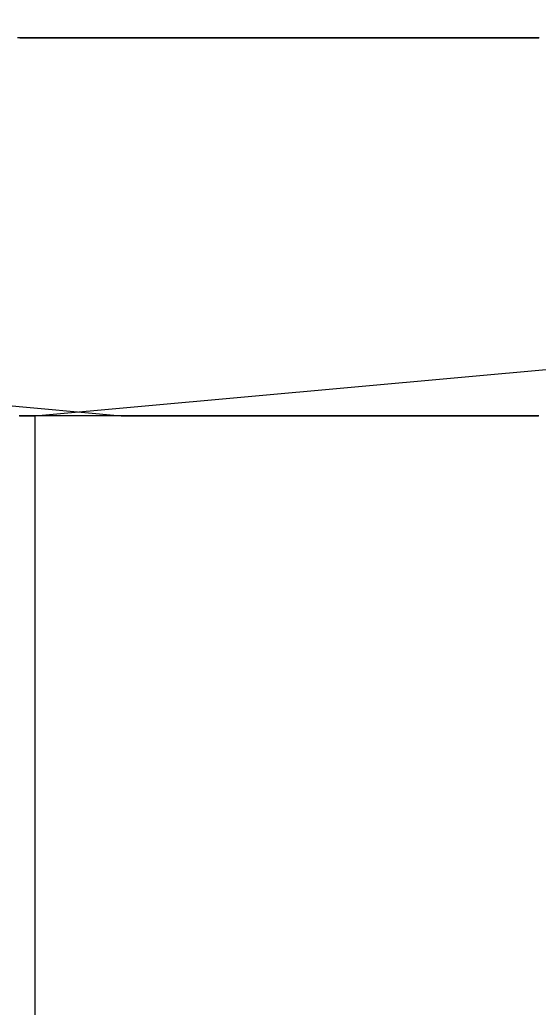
# Model space of a CAD drawing. Extents: x 65572 to 72871, y 30718 to 33858.
# Drawn here: x 65976.157 to 65977.528, y 30873.499 to 30876.113 of the extents above; entities that cross this region are included whole.
import ezdxf

# ---------------------------------------------------------------- set-up
doc = ezdxf.new("R2010")
doc.units = 0
doc.header["$LTSCALE"] = 0.5
doc.header["$MEASUREMENT"] = 0
doc.layers.get('0').update_dxf_attribs({"color": 20, "linetype": 'CONTINUOUS'})
doc.layers.get('DEFPOINTS').update_dxf_attribs({"linetype": 'CONTINUOUS', "lineweight": 5})
doc.layers.add('Annotations', color=40, linetype='CONTINUOUS', lineweight=5)
doc.layers.add('Layout', color=154, linetype='CONTINUOUS', lineweight=5)
doc.styles.get("Standard").update_dxf_attribs({"font": 'arial.ttf'})
doc.dimstyles.new('ARCH', dxfattribs={"dimscale": 96, "dimtxt": 0.0625, "dimasz": 0.0625, "dimexe": 0.04, "dimexo": 0.09375, "dimgap": 0.03125, "dimtad": 1, "dimdec": 0, "dimrnd": 0.0625, "dimzin": 3, "dimdsep": 46, "dimlunit": 4, "dimtxsty": 'Standard', "dimblk1": 'ARCHTICK', "dimblk2": 'ARCHTICK', "dimsah": 1, "dimcen": 0, "dimdle": 0.03125, "dimclrd": 256, "dimclre": 256, "dimclrt": 256, "dimazin": 0, "dimtfac": 1, "dimtdec": 0, "dimtmove": 2, "dimatfit": 3, "dimldrblk": 'OBLIQUE', "dimfxl": 0.3, "dimfxlon": 1, "dimfrac": 2, "dimarcsym": 0})

# ---------------------------------------------------------------- blocks, each defined once
blk = doc.blocks.new('_ArchTick')
at = {"const_width": 0.15}
blk.add_lwpolyline([(-0.5, -0.5), (0.5, 0.5)], dxfattribs=at)
blk = doc.blocks.new('*D97')
at = {"layer": 'Annotations', "linetype": 'ByBlock', "lineweight": -2}
for p, q in [((65950.06, 30883.1561), (65950.06, 30903.2759)), ((66009.018, 30884.4215), (66009.018, 30903.2759)), ((66012.018, 30899.4359), (65947.06, 30899.4359))]:
    blk.add_line(p, q, dxfattribs=at)
at = {"layer": 'DEFPOINTS', "color": 0}
for p in [(65950.06, 30899.4359), (66009.018, 30875.4215), (65950.06, 30874.1561)]:
    blk.add_point(p, dxfattribs=at)
at = {"layer": 'Annotations', "lineweight": -2, "xscale": 6, "yscale": 6, "zscale": 6, "rotation": 180}
blk.add_blockref('_ArchTick', (65950.06, 30899.4359), dxfattribs=at)
at = {"layer": 'Annotations', "lineweight": -2, "xscale": 6, "yscale": 6, "zscale": 6}
blk.add_blockref('_ArchTick', (66009.018, 30899.4359), dxfattribs=at)
at = {"layer": 'Annotations', "insert": (65979.539, 30893.4239), "char_height": 6, "attachment_point": 5, "rotation": 180}
blk.add_mtext('4\'-11"', dxfattribs=at)
blk = doc.blocks.new('_Oblique')
at = {"lineweight": -2}
blk.add_line((-0.5, -0.5), (0.5, 0.5), dxfattribs=at)

msp = doc.modelspace()

# ---------------------------------------------------------------- linework, layer by layer
at = {"layer": 'Layout', "linetype": 'ByBlock'}
for p, q in [((65965.425076, 30876.064768), (65976.42513, 30875.064763)), ((65976.197173, 30875.064763), (65987.197227, 30876.064768)), ((65976.197173, 30875.064763), (65976.197173, 30850.037081))]:
    msp.add_line(p, q, dxfattribs=at)
at = {"layer": 'Layout', "linetype": 'ByBlock', "flags": 128}
for points in [[(65977.530474, 30876.064768), (65977.524342, 30876.064768), (65977.518211, 30876.064768), (65977.512079, 30876.064768), (65977.505948, 30876.064768), (65977.499816, 30876.064768), (65977.493685, 30876.064768), (65977.487553, 30876.064768), (65977.481422, 30876.064768), (65977.47529, 30876.064768), (65977.469159, 30876.064768), (65977.463027, 30876.064768), (65977.456896, 30876.064768), (65977.450764, 30876.064768), (65977.444633, 30876.064768), (65977.438501, 30876.064768), (65977.43237, 30876.064768), (65977.426238, 30876.064768), (65977.420107, 30876.064768), (65977.413975, 30876.064768), (65977.407844, 30876.064768), (65977.401712, 30876.064768), (65977.395581, 30876.064768), (65977.389449, 30876.064768), (65977.383318, 30876.064768), (65977.377186, 30876.064768), (65977.371055, 30876.064768), (65977.364923, 30876.064768), (65977.358792, 30876.064768), (65977.35266, 30876.064768), (65977.346529, 30876.064768), (65977.340397, 30876.064768), (65977.334266, 30876.064768), (65977.328134, 30876.064768), (65977.322003, 30876.064768), (65977.315872, 30876.064768), (65977.30974, 30876.064768), (65977.303609, 30876.064768), (65977.297477, 30876.064768), (65977.291346, 30876.064768), (65977.285214, 30876.064768), (65977.279083, 30876.064768), (65977.272951, 30876.064768), (65977.26682, 30876.064768), (65977.260688, 30876.064768), (65977.254557, 30876.064768), (65977.248425, 30876.064768), (65977.242294, 30876.064768), (65977.236162, 30876.064768), (65977.230031, 30876.064768), (65977.223899, 30876.064768), (65977.217768, 30876.064768), (65977.211636, 30876.064768), (65977.205505, 30876.064768), (65977.199373, 30876.064768), (65977.193242, 30876.064768), (65977.18711, 30876.064768), (65977.180979, 30876.064768), (65977.174847, 30876.064768), (65977.168716, 30876.064768), (65977.162584, 30876.064768), (65977.156453, 30876.064768), (65977.150321, 30876.064768), (65977.14419, 30876.064768), (65977.138058, 30876.064768), (65977.131927, 30876.064768), (65977.125795, 30876.064768), (65977.119664, 30876.064768), (65977.113532, 30876.064768), (65977.107401, 30876.064768), (65977.101269, 30876.064768), (65977.095138, 30876.064768), (65977.089006, 30876.064768), (65977.082875, 30876.064768), (65977.076743, 30876.064768), (65977.070612, 30876.064768), (65977.06448, 30876.064768), (65977.058349, 30876.064768), (65977.052217, 30876.064768), (65977.046086, 30876.064768), (65977.039954, 30876.064768), (65977.033823, 30876.064768), (65977.027691, 30876.064768), (65977.02156, 30876.064768), (65977.015428, 30876.064768), (65977.009297, 30876.064768), (65977.003165, 30876.064768), (65976.997034, 30876.064768), (65976.990902, 30876.064768), (65976.984771, 30876.064768), (65976.97864, 30876.064768), (65976.972508, 30876.064768), (65976.966377, 30876.064768), (65976.960245, 30876.064768), (65976.954114, 30876.064768), (65976.947982, 30876.064768), (65976.941851, 30876.064768), (65976.935719, 30876.064768), (65976.929588, 30876.064768), (65976.923456, 30876.064768), (65976.917325, 30876.064768), (65976.911193, 30876.064768), (65976.905062, 30876.064768), (65976.89893, 30876.064768), (65976.892799, 30876.064768), (65976.886667, 30876.064768), (65976.880536, 30876.064768), (65976.874404, 30876.064768), (65976.868273, 30876.064768), (65976.862141, 30876.064768), (65976.85601, 30876.064768), (65976.849878, 30876.064768), (65976.843747, 30876.064768), (65976.837615, 30876.064768), (65976.831484, 30876.064768), (65976.825352, 30876.064768), (65976.819221, 30876.064768), (65976.813089, 30876.064768), (65976.806958, 30876.064768), (65976.800826, 30876.064768), (65976.794695, 30876.064768), (65976.788563, 30876.064768), (65976.782432, 30876.064768), (65976.7763, 30876.064768), (65976.770169, 30876.064768), (65976.764037, 30876.064768), (65976.757906, 30876.064768), (65976.751774, 30876.064768), (65976.745643, 30876.064768), (65976.739511, 30876.064768), (65976.73338, 30876.064768), (65976.727248, 30876.064768), (65976.721117, 30876.064768), (65976.714985, 30876.064768), (65976.708854, 30876.064768), (65976.702722, 30876.064768), (65976.696591, 30876.064768), (65976.690459, 30876.064768), (65976.684328, 30876.064768), (65976.678196, 30876.064768), (65976.672065, 30876.064768), (65976.665933, 30876.064768), (65976.659802, 30876.064768), (65976.65367, 30876.064768), (65976.647539, 30876.064768), (65976.641408, 30876.064768), (65976.635276, 30876.064768), (65976.629145, 30876.064768), (65976.623013, 30876.064768), (65976.616882, 30876.064768), (65976.61075, 30876.064768), (65976.604619, 30876.064768), (65976.598487, 30876.064768), (65976.592356, 30876.064768), (65976.586224, 30876.064768), (65976.580093, 30876.064768), (65976.573961, 30876.064768), (65976.56783, 30876.064768), (65976.561698, 30876.064768), (65976.555567, 30876.064768), (65976.549435, 30876.064768), (65976.543304, 30876.064768), (65976.537172, 30876.064768), (65976.531041, 30876.064768), (65976.524909, 30876.064768), (65976.518778, 30876.064768), (65976.512646, 30876.064768), (65976.506515, 30876.064768), (65976.500383, 30876.064768), (65976.494252, 30876.064768), (65976.48812, 30876.064768), (65976.481989, 30876.064768), (65976.475857, 30876.064768), (65976.469726, 30876.064768), (65976.463594, 30876.064768), (65976.457463, 30876.064768), (65976.451331, 30876.064768), (65976.4452, 30876.064768), (65976.439068, 30876.064768), (65976.432937, 30876.064768), (65976.426805, 30876.064768), (65976.420674, 30876.064768), (65976.414542, 30876.064768), (65976.408411, 30876.064768), (65976.402279, 30876.064768), (65976.396148, 30876.064768), (65976.390016, 30876.064768), (65976.383885, 30876.064768), (65976.377753, 30876.064768), (65976.371622, 30876.064768), (65976.36549, 30876.064768), (65976.359359, 30876.064768), (65976.353227, 30876.064768), (65976.347096, 30876.064768), (65976.340964, 30876.064768), (65976.334833, 30876.064768), (65976.328701, 30876.064768), (65976.32257, 30876.064768), (65976.316438, 30876.064768), (65976.310307, 30876.064768), (65976.304176, 30876.064768), (65976.298044, 30876.064768), (65976.291913, 30876.064768), (65976.285781, 30876.064768), (65976.27965, 30876.064768), (65976.273518, 30876.064768), (65976.267387, 30876.064768), (65976.261255, 30876.064768), (65976.255124, 30876.064768), (65976.248992, 30876.064768), (65976.242861, 30876.064768), (65976.236729, 30876.064768), (65976.230598, 30876.064768), (65976.224466, 30876.064768), (65976.218335, 30876.064768), (65976.212203, 30876.064768), (65976.206072, 30876.064768), (65976.19994, 30876.064768), (65976.193809, 30876.064768), (65976.187677, 30876.064768), (65976.181546, 30876.064768), (65976.175414, 30876.064768), (65976.169283, 30876.064768), (65976.163151, 30876.064768), (65976.15702, 30876.064768), (65976.150888, 30876.064768)], [(65977.52968, 30875.064763), (65977.523855, 30875.064763), (65977.51803, 30875.064763), (65977.512205, 30875.064763), (65977.50638, 30875.064763), (65977.500555, 30875.064763), (65977.49473, 30875.064763), (65977.488905, 30875.064763), (65977.48308, 30875.064763), (65977.477256, 30875.064763), (65977.471431, 30875.064763), (65977.465606, 30875.064763), (65977.459781, 30875.064763), (65977.453956, 30875.064763), (65977.448131, 30875.064763), (65977.442306, 30875.064763), (65977.436481, 30875.064763), (65977.430656, 30875.064763), (65977.424831, 30875.064763), (65977.419006, 30875.064763), (65977.413181, 30875.064763), (65977.407356, 30875.064763), (65977.401531, 30875.064763), (65977.395706, 30875.064763), (65977.389881, 30875.064763), (65977.384056, 30875.064763), (65977.378231, 30875.064763), (65977.372406, 30875.064763), (65977.366581, 30875.064763), (65977.360756, 30875.064763), (65977.354931, 30875.064763), (65977.349106, 30875.064763), (65977.343281, 30875.064763), (65977.337368, 30875.064763), (65977.331235, 30875.064763), (65977.325103, 30875.064763), (65977.31897, 30875.064763), (65977.312838, 30875.064763), (65977.306705, 30875.064763), (65977.300573, 30875.064763), (65977.29444, 30875.064763), (65977.288308, 30875.064763), (65977.282175, 30875.064763), (65977.276043, 30875.064763), (65977.26991, 30875.064763), (65977.263778, 30875.064763), (65977.257645, 30875.064763), (65977.251513, 30875.064763), (65977.24538, 30875.064763), (65977.239248, 30875.064763), (65977.233115, 30875.064763), (65977.226983, 30875.064763), (65977.22085, 30875.064763), (65977.214718, 30875.064763), (65977.208586, 30875.064763), (65977.202453, 30875.064763), (65977.196321, 30875.064763), (65977.190188, 30875.064763), (65977.184056, 30875.064763), (65977.177923, 30875.064763), (65977.171791, 30875.064763), (65977.165658, 30875.064763), (65977.159526, 30875.064763), (65977.153393, 30875.064763), (65977.147261, 30875.064763), (65977.141128, 30875.064763), (65977.134996, 30875.064763), (65977.128863, 30875.064763), (65977.122731, 30875.064763), (65977.116598, 30875.064763), (65977.110466, 30875.064763), (65977.104333, 30875.064763), (65977.098201, 30875.064763), (65977.092068, 30875.064763), (65977.085936, 30875.064763), (65977.079803, 30875.064763), (65977.073671, 30875.064763), (65977.067538, 30875.064763), (65977.061406, 30875.064763), (65977.055273, 30875.064763), (65977.049141, 30875.064763), (65977.043008, 30875.064763), (65977.036876, 30875.064763), (65977.030743, 30875.064763), (65977.024611, 30875.064763), (65977.018478, 30875.064763), (65977.012346, 30875.064763), (65977.006213, 30875.064763), (65977.000081, 30875.064763), (65976.993948, 30875.064763), (65976.987816, 30875.064763), (65976.981683, 30875.064763), (65976.975551, 30875.064763), (65976.969418, 30875.064763), (65976.963286, 30875.064763), (65976.957153, 30875.064763), (65976.951021, 30875.064763), (65976.944888, 30875.064763), (65976.938756, 30875.064763), (65976.932623, 30875.064763), (65976.926491, 30875.064763), (65976.920358, 30875.064763), (65976.914226, 30875.064763), (65976.908093, 30875.064763), (65976.901961, 30875.064763), (65976.895828, 30875.064763), (65976.889915, 30875.064763), (65976.88409, 30875.064763), (65976.878265, 30875.064763), (65976.87244, 30875.064763), (65976.866615, 30875.064763), (65976.86079, 30875.064763), (65976.854965, 30875.064763), (65976.84914, 30875.064763), (65976.843315, 30875.064763), (65976.83749, 30875.064763), (65976.831665, 30875.064763), (65976.82584, 30875.064763), (65976.820015, 30875.064763), (65976.81419, 30875.064763), (65976.808365, 30875.064763), (65976.802541, 30875.064763), (65976.796716, 30875.064763), (65976.790891, 30875.064763), (65976.785066, 30875.064763), (65976.779241, 30875.064763), (65976.773416, 30875.064763), (65976.767591, 30875.064763), (65976.761766, 30875.064763), (65976.755941, 30875.064763), (65976.750116, 30875.064763), (65976.744291, 30875.064763), (65976.738466, 30875.064763), (65976.732641, 30875.064763), (65976.726816, 30875.064763), (65976.720991, 30875.064763), (65976.715166, 30875.064763), (65976.709341, 30875.064763), (65976.703516, 30875.064763), (65976.697691, 30875.064763), (65976.691866, 30875.064763), (65976.686041, 30875.064763), (65976.680473, 30875.064763), (65976.675247, 30875.064763), (65976.670022, 30875.064763), (65976.664797, 30875.064763), (65976.659571, 30875.064763), (65976.654346, 30875.064763), (65976.64912, 30875.064763), (65976.643895, 30875.064763), (65976.63867, 30875.064763), (65976.633444, 30875.064763), (65976.628219, 30875.064763), (65976.622993, 30875.064763), (65976.617768, 30875.064763), (65976.612543, 30875.064763), (65976.607317, 30875.064763), (65976.602092, 30875.064763), (65976.596866, 30875.064763), (65976.591641, 30875.064763), (65976.586416, 30875.064763), (65976.58119, 30875.064763), (65976.575965, 30875.064763), (65976.57074, 30875.064763), (65976.565514, 30875.064763), (65976.560289, 30875.064763), (65976.555063, 30875.064763), (65976.549838, 30875.064763), (65976.544613, 30875.064763), (65976.539387, 30875.064763), (65976.534162, 30875.064763), (65976.528936, 30875.064763), (65976.523711, 30875.064763), (65976.518486, 30875.064763), (65976.51326, 30875.064763), (65976.508035, 30875.064763), (65976.502809, 30875.064763), (65976.497584, 30875.064763), (65976.492482, 30875.064763), (65976.488118, 30875.064763), (65976.483754, 30875.064763), (65976.47939, 30875.064763), (65976.475027, 30875.064763), (65976.470663, 30875.064763), (65976.466299, 30875.064763), (65976.461935, 30875.064763), (65976.457572, 30875.064763), (65976.453208, 30875.064763), (65976.448844, 30875.064763), (65976.44448, 30875.064763), (65976.440117, 30875.064763), (65976.435753, 30875.064763), (65976.431389, 30875.064763), (65976.427025, 30875.064763), (65976.422661, 30875.064763), (65976.418298, 30875.064763), (65976.413934, 30875.064763), (65976.40957, 30875.064763), (65976.405206, 30875.064763), (65976.400843, 30875.064763), (65976.396479, 30875.064763), (65976.392115, 30875.064763), (65976.387751, 30875.064763), (65976.383388, 30875.064763), (65976.379024, 30875.064763), (65976.37466, 30875.064763), (65976.370296, 30875.064763), (65976.365933, 30875.064763), (65976.361569, 30875.064763), (65976.357205, 30875.064763), (65976.352841, 30875.064763), (65976.348477, 30875.064763), (65976.344114, 30875.064763), (65976.33975, 30875.064763), (65976.335386, 30875.064763), (65976.331948, 30875.064763), (65976.328665, 30875.064763), (65976.325382, 30875.064763), (65976.322098, 30875.064763), (65976.318815, 30875.064763), (65976.315532, 30875.064763), (65976.312248, 30875.064763), (65976.308965, 30875.064763), (65976.305682, 30875.064763), (65976.302398, 30875.064763), (65976.299115, 30875.064763), (65976.295832, 30875.064763), (65976.292548, 30875.064763), (65976.289265, 30875.064763), (65976.285982, 30875.064763), (65976.282699, 30875.064763), (65976.279415, 30875.064763), (65976.276132, 30875.064763), (65976.272849, 30875.064763), (65976.269565, 30875.064763), (65976.266282, 30875.064763), (65976.262999, 30875.064763), (65976.259715, 30875.064763), (65976.256432, 30875.064763), (65976.253149, 30875.064763), (65976.249865, 30875.064763), (65976.246582, 30875.064763), (65976.243299, 30875.064763), (65976.240015, 30875.064763), (65976.236732, 30875.064763), (65976.233449, 30875.064763), (65976.230165, 30875.064763), (65976.226882, 30875.064763), (65976.223599, 30875.064763), (65976.220315, 30875.064763), (65976.217032, 30875.064763), (65976.21446, 30875.064763), (65976.212422, 30875.064763), (65976.210384, 30875.064763), (65976.208345, 30875.064763), (65976.206307, 30875.064763), (65976.204269, 30875.064763), (65976.202231, 30875.064763), (65976.200192, 30875.064763), (65976.198154, 30875.064763), (65976.196116, 30875.064763), (65976.194078, 30875.064763), (65976.192039, 30875.064763), (65976.190001, 30875.064763), (65976.187963, 30875.064763), (65976.185925, 30875.064763), (65976.183886, 30875.064763), (65976.181848, 30875.064763), (65976.17981, 30875.064763), (65976.177772, 30875.064763), (65976.175733, 30875.064763), (65976.173695, 30875.064763), (65976.171657, 30875.064763), (65976.169619, 30875.064763), (65976.16758, 30875.064763), (65976.165542, 30875.064763), (65976.163504, 30875.064763), (65976.161466, 30875.064763), (65976.159427, 30875.064763), (65976.157389, 30875.064763), (65976.155351, 30875.064763)]]:
    msp.add_lwpolyline(points, dxfattribs=at)
at = {"layer": 'Layout', "linetype": 'ByBlock'}
for points in [[(65976.156747, 30876.064768), (65976.162878, 30876.064768), (65976.16901, 30876.064768), (65976.175141, 30876.064768), (65976.181273, 30876.064768), (65976.187404, 30876.064768), (65976.193536, 30876.064768), (65976.199667, 30876.064768), (65976.205799, 30876.064768), (65976.21193, 30876.064768), (65976.218062, 30876.064768), (65976.224193, 30876.064768), (65976.230325, 30876.064768), (65976.236456, 30876.064768), (65976.242588, 30876.064768), (65976.248719, 30876.064768), (65976.254851, 30876.064768), (65976.260982, 30876.064768), (65976.267114, 30876.064768), (65976.273245, 30876.064768), (65976.279377, 30876.064768), (65976.285508, 30876.064768), (65976.29164, 30876.064768), (65976.297771, 30876.064768), (65976.303903, 30876.064768), (65976.310034, 30876.064768), (65976.316166, 30876.064768), (65976.322297, 30876.064768), (65976.328429, 30876.064768), (65976.33456, 30876.064768), (65976.340692, 30876.064768), (65976.346823, 30876.064768), (65976.352955, 30876.064768), (65976.359086, 30876.064768), (65976.365218, 30876.064768), (65976.371349, 30876.064768), (65976.377481, 30876.064768), (65976.383612, 30876.064768), (65976.389744, 30876.064768), (65976.395875, 30876.064768), (65976.402007, 30876.064768), (65976.408138, 30876.064768), (65976.41427, 30876.064768), (65976.420401, 30876.064768), (65976.426532, 30876.064768), (65976.432664, 30876.064768), (65976.438795, 30876.064768), (65976.444927, 30876.064768), (65976.451058, 30876.064768), (65976.45719, 30876.064768), (65976.463321, 30876.064768), (65976.469453, 30876.064768), (65976.475584, 30876.064768), (65976.481716, 30876.064768), (65976.487847, 30876.064768), (65976.493979, 30876.064768), (65976.50011, 30876.064768), (65976.506242, 30876.064768), (65976.512373, 30876.064768), (65976.518505, 30876.064768), (65976.524636, 30876.064768), (65976.530768, 30876.064768), (65976.536899, 30876.064768), (65976.543031, 30876.064768), (65976.549162, 30876.064768), (65976.555294, 30876.064768), (65976.561425, 30876.064768), (65976.567557, 30876.064768), (65976.573688, 30876.064768), (65976.57982, 30876.064768), (65976.585951, 30876.064768), (65976.592083, 30876.064768), (65976.598214, 30876.064768), (65976.604346, 30876.064768), (65976.610477, 30876.064768), (65976.616609, 30876.064768), (65976.62274, 30876.064768), (65976.628872, 30876.064768), (65976.635003, 30876.064768), (65976.641135, 30876.064768), (65976.647266, 30876.064768), (65976.653398, 30876.064768), (65976.659529, 30876.064768), (65976.665661, 30876.064768), (65976.671792, 30876.064768), (65976.677924, 30876.064768), (65976.684055, 30876.064768), (65976.690187, 30876.064768), (65976.696318, 30876.064768), (65976.70245, 30876.064768), (65976.708581, 30876.064768), (65976.714713, 30876.064768), (65976.720844, 30876.064768), (65976.726976, 30876.064768), (65976.733107, 30876.064768), (65976.739239, 30876.064768), (65976.74537, 30876.064768), (65976.751502, 30876.064768), (65976.757633, 30876.064768), (65976.763764, 30876.064768), (65976.769896, 30876.064768), (65976.776027, 30876.064768), (65976.782159, 30876.064768), (65976.78829, 30876.064768), (65976.794422, 30876.064768), (65976.800553, 30876.064768), (65976.806685, 30876.064768), (65976.812816, 30876.064768), (65976.818948, 30876.064768), (65976.825079, 30876.064768), (65976.831211, 30876.064768), (65976.837342, 30876.064768), (65976.843474, 30876.064768), (65976.849605, 30876.064768), (65976.855737, 30876.064768), (65976.861868, 30876.064768), (65976.868, 30876.064768), (65976.874131, 30876.064768), (65976.880263, 30876.064768), (65976.886394, 30876.064768), (65976.892526, 30876.064768), (65976.898657, 30876.064768), (65976.904789, 30876.064768), (65976.91092, 30876.064768), (65976.917052, 30876.064768), (65976.923183, 30876.064768), (65976.929315, 30876.064768), (65976.935446, 30876.064768), (65976.941578, 30876.064768), (65976.947709, 30876.064768), (65976.953841, 30876.064768), (65976.959972, 30876.064768), (65976.966104, 30876.064768), (65976.972235, 30876.064768), (65976.978367, 30876.064768), (65976.984498, 30876.064768), (65976.99063, 30876.064768), (65976.996761, 30876.064768), (65977.002893, 30876.064768), (65977.009024, 30876.064768), (65977.015156, 30876.064768), (65977.021287, 30876.064768), (65977.027419, 30876.064768), (65977.03355, 30876.064768), (65977.039682, 30876.064768), (65977.045813, 30876.064768), (65977.051945, 30876.064768), (65977.058076, 30876.064768), (65977.064208, 30876.064768), (65977.070339, 30876.064768), (65977.076471, 30876.064768), (65977.082602, 30876.064768), (65977.088734, 30876.064768), (65977.094865, 30876.064768), (65977.100996, 30876.064768), (65977.107128, 30876.064768), (65977.113259, 30876.064768), (65977.119391, 30876.064768), (65977.125522, 30876.064768), (65977.131654, 30876.064768), (65977.137785, 30876.064768), (65977.143917, 30876.064768), (65977.150048, 30876.064768), (65977.15618, 30876.064768), (65977.162311, 30876.064768), (65977.168443, 30876.064768), (65977.174574, 30876.064768), (65977.180706, 30876.064768), (65977.186837, 30876.064768), (65977.192969, 30876.064768), (65977.1991, 30876.064768), (65977.205232, 30876.064768), (65977.211363, 30876.064768), (65977.217495, 30876.064768), (65977.223626, 30876.064768), (65977.229758, 30876.064768), (65977.235889, 30876.064768), (65977.242021, 30876.064768), (65977.248152, 30876.064768), (65977.254284, 30876.064768), (65977.260415, 30876.064768), (65977.266547, 30876.064768), (65977.272678, 30876.064768), (65977.27881, 30876.064768), (65977.284941, 30876.064768), (65977.291073, 30876.064768), (65977.297204, 30876.064768), (65977.303336, 30876.064768), (65977.309467, 30876.064768), (65977.315599, 30876.064768), (65977.32173, 30876.064768), (65977.327862, 30876.064768), (65977.333993, 30876.064768), (65977.340125, 30876.064768), (65977.346256, 30876.064768), (65977.352388, 30876.064768), (65977.358519, 30876.064768), (65977.364651, 30876.064768), (65977.370782, 30876.064768), (65977.376914, 30876.064768), (65977.383045, 30876.064768), (65977.389177, 30876.064768), (65977.395308, 30876.064768), (65977.40144, 30876.064768), (65977.407571, 30876.064768), (65977.413703, 30876.064768), (65977.419834, 30876.064768), (65977.425966, 30876.064768), (65977.432097, 30876.064768), (65977.438228, 30876.064768), (65977.44436, 30876.064768), (65977.450491, 30876.064768), (65977.456623, 30876.064768), (65977.462754, 30876.064768), (65977.468886, 30876.064768), (65977.475017, 30876.064768), (65977.481149, 30876.064768), (65977.48728, 30876.064768), (65977.493412, 30876.064768), (65977.499543, 30876.064768), (65977.505675, 30876.064768), (65977.511806, 30876.064768), (65977.517938, 30876.064768), (65977.524069, 30876.064768), (65977.530201, 30876.064768)], [(65976.156378, 30875.064763), (65976.158416, 30875.064763), (65976.160454, 30875.064763), (65976.162492, 30875.064763), (65976.164531, 30875.064763), (65976.166569, 30875.064763), (65976.168607, 30875.064763), (65976.170645, 30875.064763), (65976.172299, 30875.064763), (65976.17299, 30875.064763), (65976.173681, 30875.064763), (65976.174372, 30875.064763), (65976.175063, 30875.064763), (65976.175754, 30875.064763), (65976.176444, 30875.064763), (65976.177135, 30875.064763), (65976.177826, 30875.064763), (65976.178517, 30875.064763), (65976.179208, 30875.064763), (65976.179899, 30875.064763), (65976.18059, 30875.064763), (65976.181281, 30875.064763), (65976.181972, 30875.064763), (65976.182663, 30875.064763), (65976.183354, 30875.064763), (65976.184045, 30875.064763), (65976.184736, 30875.064763), (65976.185427, 30875.064763), (65976.186118, 30875.064763), (65976.186809, 30875.064763), (65976.1875, 30875.064763), (65976.188191, 30875.064763), (65976.188882, 30875.064763), (65976.189573, 30875.064763), (65976.190264, 30875.064763), (65976.190955, 30875.064763), (65976.191646, 30875.064763), (65976.192337, 30875.064763), (65976.193028, 30875.064763), (65976.193719, 30875.064763), (65976.19441, 30875.064763), (65976.195101, 30875.064763), (65976.195792, 30875.064763), (65976.196482, 30875.064763), (65976.197173, 30875.064763)], [(65976.42513, 30875.064763), (65976.425821, 30875.064763), (65976.426512, 30875.064763), (65976.427203, 30875.064763), (65976.427894, 30875.064763), (65976.428585, 30875.064763), (65976.429276, 30875.064763), (65976.429967, 30875.064763), (65976.430658, 30875.064763), (65976.431349, 30875.064763), (65976.43204, 30875.064763), (65976.432731, 30875.064763), (65976.433422, 30875.064763), (65976.434113, 30875.064763), (65976.434804, 30875.064763), (65976.435495, 30875.064763), (65976.436186, 30875.064763), (65976.436876, 30875.064763), (65976.437567, 30875.064763), (65976.438258, 30875.064763), (65976.438949, 30875.064763), (65976.43964, 30875.064763), (65976.440331, 30875.064763), (65976.441022, 30875.064763), (65976.441713, 30875.064763), (65976.442404, 30875.064763), (65976.443095, 30875.064763), (65976.443786, 30875.064763), (65976.444477, 30875.064763), (65976.445168, 30875.064763), (65976.445859, 30875.064763), (65976.44655, 30875.064763), (65976.447241, 30875.064763), (65976.447932, 30875.064763), (65976.448623, 30875.064763), (65976.449314, 30875.064763), (65976.450005, 30875.064763), (65976.451658, 30875.064763), (65976.453696, 30875.064763), (65976.455735, 30875.064763), (65976.457773, 30875.064763), (65976.459811, 30875.064763), (65976.461849, 30875.064763), (65976.463888, 30875.064763), (65976.465926, 30875.064763), (65976.467964, 30875.064763), (65976.470002, 30875.064763), (65976.472041, 30875.064763), (65976.474079, 30875.064763), (65976.476117, 30875.064763), (65976.478155, 30875.064763), (65976.480194, 30875.064763), (65976.482232, 30875.064763), (65976.48427, 30875.064763), (65976.486308, 30875.064763), (65976.488347, 30875.064763), (65976.490385, 30875.064763), (65976.492423, 30875.064763), (65976.494461, 30875.064763), (65976.4965, 30875.064763), (65976.498538, 30875.064763), (65976.500576, 30875.064763), (65976.502614, 30875.064763), (65976.504653, 30875.064763), (65976.506691, 30875.064763), (65976.508729, 30875.064763), (65976.510767, 30875.064763), (65976.512806, 30875.064763), (65976.514844, 30875.064763), (65976.516882, 30875.064763), (65976.51892, 30875.064763), (65976.520959, 30875.064763), (65976.522997, 30875.064763), (65976.525569, 30875.064763), (65976.528852, 30875.064763), (65976.532135, 30875.064763), (65976.535419, 30875.064763), (65976.538702, 30875.064763), (65976.541985, 30875.064763), (65976.545269, 30875.064763), (65976.548552, 30875.064763), (65976.551835, 30875.064763), (65976.555119, 30875.064763), (65976.558402, 30875.064763), (65976.561685, 30875.064763), (65976.564969, 30875.064763), (65976.568252, 30875.064763), (65976.571535, 30875.064763), (65976.574819, 30875.064763), (65976.578102, 30875.064763), (65976.581385, 30875.064763), (65976.584669, 30875.064763), (65976.587952, 30875.064763), (65976.591235, 30875.064763), (65976.594519, 30875.064763), (65976.597802, 30875.064763), (65976.601085, 30875.064763), (65976.604369, 30875.064763), (65976.607652, 30875.064763), (65976.610935, 30875.064763), (65976.614219, 30875.064763), (65976.617502, 30875.064763), (65976.620785, 30875.064763), (65976.624069, 30875.064763), (65976.627352, 30875.064763), (65976.630635, 30875.064763), (65976.633919, 30875.064763), (65976.637202, 30875.064763), (65976.640485, 30875.064763), (65976.643923, 30875.064763), (65976.648287, 30875.064763), (65976.652651, 30875.064763), (65976.657014, 30875.064763), (65976.661378, 30875.064763), (65976.665742, 30875.064763), (65976.670106, 30875.064763), (65976.674469, 30875.064763), (65976.678833, 30875.064763), (65976.683197, 30875.064763), (65976.687561, 30875.064763), (65976.691924, 30875.064763), (65976.696288, 30875.064763), (65976.700652, 30875.064763), (65976.705016, 30875.064763), (65976.70938, 30875.064763), (65976.713743, 30875.064763), (65976.718107, 30875.064763), (65976.722471, 30875.064763), (65976.726835, 30875.064763), (65976.731198, 30875.064763), (65976.735562, 30875.064763), (65976.739926, 30875.064763), (65976.74429, 30875.064763), (65976.748653, 30875.064763), (65976.753017, 30875.064763), (65976.757381, 30875.064763), (65976.761745, 30875.064763), (65976.766109, 30875.064763), (65976.770472, 30875.064763), (65976.774836, 30875.064763), (65976.7792, 30875.064763), (65976.783564, 30875.064763), (65976.787927, 30875.064763), (65976.792291, 30875.064763), (65976.796655, 30875.064763), (65976.801019, 30875.064763), (65976.806121, 30875.064763), (65976.811346, 30875.064763), (65976.816572, 30875.064763), (65976.821797, 30875.064763), (65976.827023, 30875.064763), (65976.832248, 30875.064763), (65976.837473, 30875.064763), (65976.842699, 30875.064763), (65976.847924, 30875.064763), (65976.853149, 30875.064763), (65976.858375, 30875.064763), (65976.8636, 30875.064763), (65976.868826, 30875.064763), (65976.874051, 30875.064763), (65976.879276, 30875.064763), (65976.884502, 30875.064763), (65976.889727, 30875.064763), (65976.894953, 30875.064763), (65976.900178, 30875.064763), (65976.905403, 30875.064763), (65976.910629, 30875.064763), (65976.915854, 30875.064763), (65976.92108, 30875.064763), (65976.926305, 30875.064763), (65976.93153, 30875.064763), (65976.936756, 30875.064763), (65976.941981, 30875.064763), (65976.947207, 30875.064763), (65976.952432, 30875.064763), (65976.957657, 30875.064763), (65976.962883, 30875.064763), (65976.968108, 30875.064763), (65976.973333, 30875.064763), (65976.978559, 30875.064763), (65976.983784, 30875.064763), (65976.98901, 30875.064763), (65976.994578, 30875.064763), (65977.000403, 30875.064763), (65977.006228, 30875.064763), (65977.012053, 30875.064763), (65977.017878, 30875.064763), (65977.023703, 30875.064763), (65977.029528, 30875.064763), (65977.035353, 30875.064763), (65977.041178, 30875.064763), (65977.047003, 30875.064763), (65977.052828, 30875.064763), (65977.058653, 30875.064763), (65977.064477, 30875.064763), (65977.070302, 30875.064763), (65977.076127, 30875.064763), (65977.081952, 30875.064763), (65977.087777, 30875.064763), (65977.093602, 30875.064763), (65977.099427, 30875.064763), (65977.105252, 30875.064763), (65977.111077, 30875.064763), (65977.116902, 30875.064763), (65977.122727, 30875.064763), (65977.128552, 30875.064763), (65977.134377, 30875.064763), (65977.140202, 30875.064763), (65977.146027, 30875.064763), (65977.151852, 30875.064763), (65977.157677, 30875.064763), (65977.163502, 30875.064763), (65977.169327, 30875.064763), (65977.175152, 30875.064763), (65977.180977, 30875.064763), (65977.186802, 30875.064763), (65977.192627, 30875.064763), (65977.198452, 30875.064763), (65977.204365, 30875.064763), (65977.210498, 30875.064763), (65977.21663, 30875.064763), (65977.222763, 30875.064763), (65977.228895, 30875.064763), (65977.235028, 30875.064763), (65977.24116, 30875.064763), (65977.247293, 30875.064763), (65977.253425, 30875.064763), (65977.259558, 30875.064763), (65977.26569, 30875.064763), (65977.271823, 30875.064763), (65977.277955, 30875.064763), (65977.284088, 30875.064763), (65977.29022, 30875.064763), (65977.296353, 30875.064763), (65977.302485, 30875.064763), (65977.308618, 30875.064763), (65977.31475, 30875.064763), (65977.320883, 30875.064763), (65977.327015, 30875.064763), (65977.333147, 30875.064763), (65977.33928, 30875.064763), (65977.345412, 30875.064763), (65977.351545, 30875.064763), (65977.357677, 30875.064763), (65977.36381, 30875.064763), (65977.369942, 30875.064763), (65977.376075, 30875.064763), (65977.382207, 30875.064763), (65977.38834, 30875.064763), (65977.394472, 30875.064763), (65977.400605, 30875.064763), (65977.406737, 30875.064763), (65977.41287, 30875.064763), (65977.419002, 30875.064763), (65977.425135, 30875.064763), (65977.431267, 30875.064763), (65977.4374, 30875.064763), (65977.443532, 30875.064763), (65977.449665, 30875.064763), (65977.455797, 30875.064763), (65977.46193, 30875.064763), (65977.468062, 30875.064763), (65977.474195, 30875.064763), (65977.480327, 30875.064763), (65977.48646, 30875.064763), (65977.492592, 30875.064763), (65977.498725, 30875.064763), (65977.504857, 30875.064763), (65977.51099, 30875.064763), (65977.517122, 30875.064763), (65977.523255, 30875.064763), (65977.529387, 30875.064763)]]:
    msp.add_lwpolyline(points, dxfattribs=at)

# ---------------------------------------------------------------- dimensions: what is measured, and where the dimension line sits
at = {"layer": 'Annotations', "linetype": 'ByBlock'}
dim = msp.add_linear_dim(base=(65950.060004, 30899.43585), p1=(66009.017974, 30875.421502), p2=(65950.060004, 30874.156079), angle=180, dimstyle='ARCH', dxfattribs=at)
dim.commit()
dim.dimension.update_dxf_attribs({"geometry": '*D97', "text_midpoint": (65979.538989, 30893.42385)})

# ---------------------------------------------------------------- leaders
msp.add_leader([(65936.886538, 30850.348247), (65980.656573, 30917.574618), (65988.929961, 30917.574618)], dimstyle='ARCH', dxfattribs=at)

doc.saveas('drawing.dxf')
